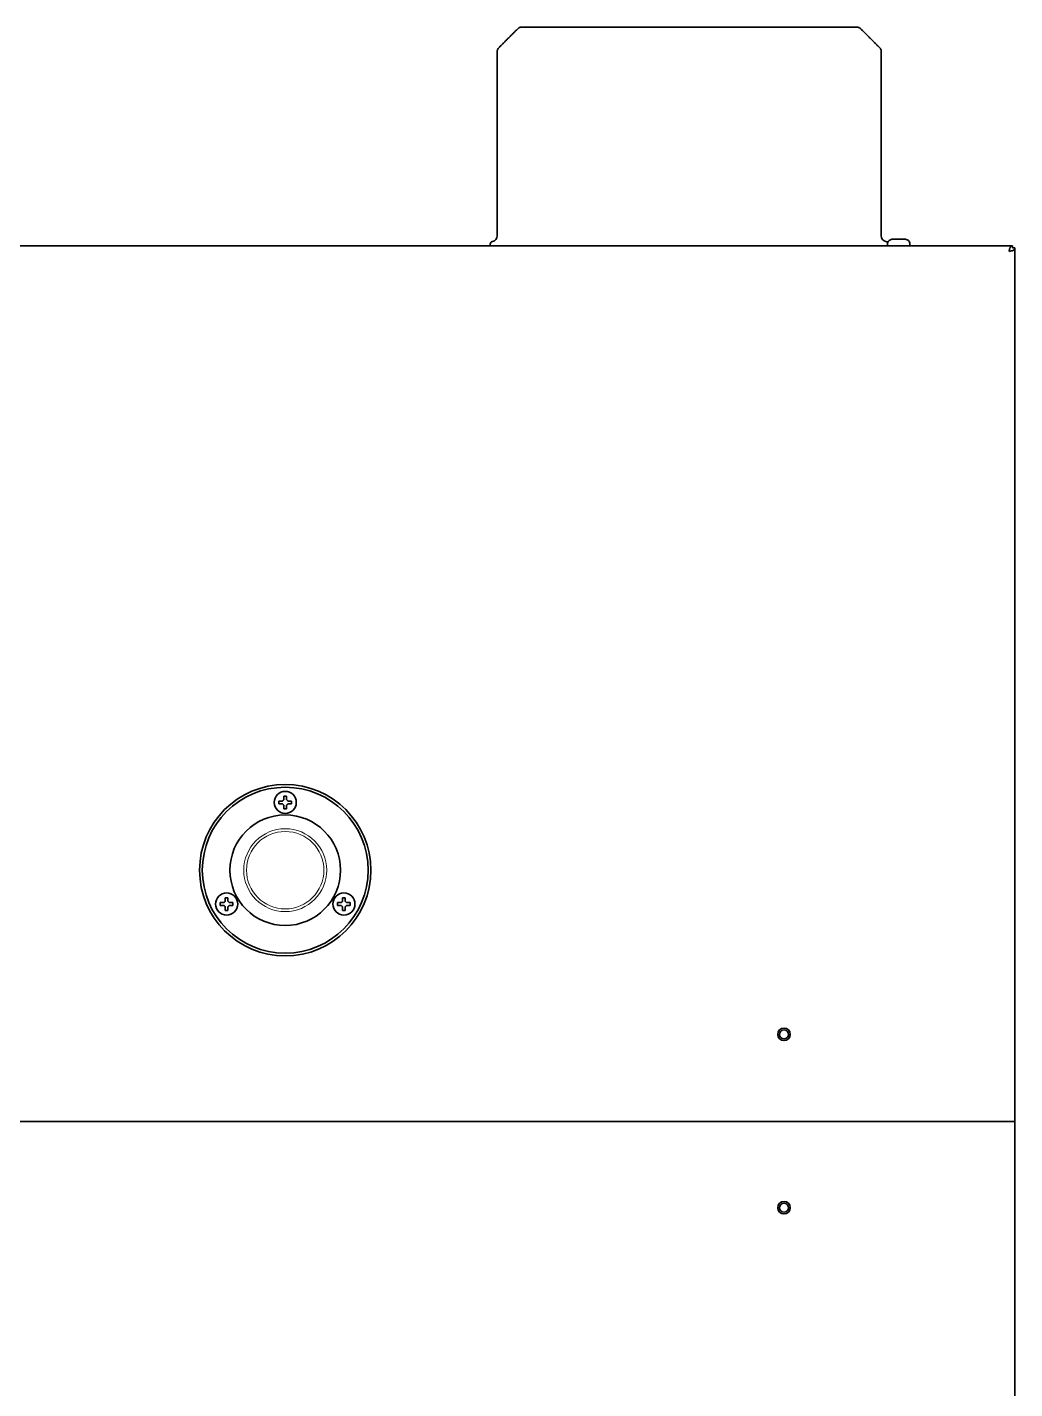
# Model space of a CAD drawing. Extents: x -760 to 4209, y 5795 to 10697.
# Drawn here: x 2354.2 to 2711.6, y 7275.7 to 7768.2 of the extents above; entities that cross this region are included whole.
import ezdxf

# ---------------------------------------------------------------- set-up
doc = ezdxf.new("R2010")
doc.units = 0
doc.header["$LTSCALE"] = 5
doc.layers.get('0').update_dxf_attribs({"linetype": 'CONTINUOUS', "lineweight": 0})
doc.layers.add('1', color=7, linetype='CONTINUOUS', true_color=0xffffff)

msp = doc.modelspace()

# ---------------------------------------------------------------- linework, layer by layer
for radius in [15, 14]:
    msp.add_circle((2447.55, 7463.3), radius)
at = {"layer": '1', "color": 7, "linetype": 'Continuous', "lineweight": 35}
for p, q in [((2533.08, 7768.22), (2654.43, 7768.22)), ((2524.25, 7699.26), (2524.25, 7704.65)), ((2663.25, 7704.65), (2663.25, 7699.26)), ((2524.25, 7692.72), (2524.25, 7699.26)), ((2663.25, 7699.26), (2663.25, 7692.72)), ((1849.7, 7689.2), (2710.41, 7689.2)), ((2521.75, 7689.73), (2521.75, 7689.76)), ((2521.75, 7689.2), (2521.75, 7689.73)), ((2665.55, 7690.16), (2665.55, 7689.2)), ((2667.06, 7691.5), (2672.04, 7691.5)), ((2673.55, 7689.2), (2673.55, 7690.16)), ((2710.41, 7689.2), (2710.75, 7689.2)), ((2710.75, 7688.4), (2710.75, 7689.2)), ((2710.75, 7688.4), (2711.55, 7688.4)), ((2711.55, 7688.4), (2711.55, 7688.06)), ((2711.55, 7688.06), (2711.55, 6688.54)), ((2447.05, 7490.1), (2447.55, 7490.1)), ((2447.55, 7490.1), (2448.05, 7490.1)), ((2447.55, 7485.5), (2447.05, 7485.5)), ((2448.05, 7485.5), (2447.55, 7485.5)), ((2425.84, 7453.35), (2426.34, 7453.35)), ((2426.34, 7453.35), (2426.84, 7453.35)), ((2468.27, 7453.35), (2468.77, 7453.35)), ((2468.77, 7453.35), (2469.27, 7453.35)), ((2426.34, 7448.75), (2425.84, 7448.75)), ((2426.84, 7448.75), (2426.34, 7448.75)), ((2468.77, 7448.75), (2468.27, 7448.75)), ((2469.27, 7448.75), (2468.77, 7448.75)), ((1848.55, 7372.4), (2711.55, 7372.4)), ((2711.55, 7372.4), (1848.55, 7372.4)), ((2594.26, 7372.4), (2654.05, 7372.4)), ((2654.05, 7372.4), (2594.26, 7372.4))]:
    msp.add_line(p, q, dxfattribs=at)
for centre, radius in [((2447.55, 7463.3), 31), ((2447.55, 7463.3), 30), ((2447.55, 7487.8), 4), ((2447.55, 7463.3), 20), ((2426.34, 7451.05), 4), ((2468.77, 7451.05), 4), ((2628.05, 7403.9), 2.25), ((2628.05, 7403.9), 1.6), ((2628.05, 7341.2), 2.25), ((2628.05, 7341.2), 1.6)]:
    msp.add_circle(centre, radius, dxfattribs=at)
for centre, radius, start, end in [((2522.75, 7689.76), 1, 99.5941, 180), ((2522.25, 7692.72), 2, 279.5941, 0), ((2665.25, 7692.72), 2, 180, 260.4059), ((2664.75, 7689.76), 1, 35.2027, 80.4059), ((2666.55, 7690.16), 1, 120, 180), ((2669.55, 7684.96), 7, 110.8372, 120), ((2669.55, 7684.96), 7, 60, 69.1628), ((2672.55, 7690.16), 1, 0, 60), ((2709.75, 7687.4), 0.25, 180, 270)]:
    msp.add_arc(centre, radius, start, end, dxfattribs=at)
for points, degree in [([(2531.67, 7767.64), (2524.84, 7760.81)], 1), ([(2655.84, 7767.64), (2662.67, 7760.81)], 1), ([(2709.75, 7687.15), (2709.81, 7687.15), (2709.86, 7687.16), (2709.9, 7687.18)], 3), ([(2445.25, 7487.3), (2445.25, 7487.47), (2445.25, 7487.8), (2445.25, 7488.14), (2445.25, 7488.3)], 3), ([(2446.55, 7487.3), (2446.5, 7487.3), (2446.39, 7487.3), (2446.23, 7487.3), (2446.07, 7487.3), (2445.92, 7487.3), (2445.76, 7487.3), (2445.61, 7487.3), (2445.44, 7487.3), (2445.32, 7487.3), (2445.25, 7487.3)], 3), ([(2446.55, 7488.3), (2446.58, 7488.33), (2446.63, 7488.38), (2446.71, 7488.45), (2446.78, 7488.52), (2446.85, 7488.59), (2446.92, 7488.66), (2446.99, 7488.73), (2447.03, 7488.78), (2447.05, 7488.8)], 3), ([(2447.05, 7486.8), (2447.03, 7486.83), (2446.98, 7486.87), (2446.91, 7486.94), (2446.84, 7487.02), (2446.77, 7487.09), (2446.7, 7487.16), (2446.63, 7487.23), (2446.58, 7487.28), (2446.55, 7487.3)], 3), ([(2447.05, 7488.8), (2447.05, 7488.86), (2447.05, 7488.96), (2447.05, 7489.13), (2447.05, 7489.28), (2447.05, 7489.44), (2447.05, 7489.59), (2447.05, 7489.75), (2447.05, 7489.91), (2447.05, 7490.04), (2447.05, 7490.1)], 3), ([(2448.05, 7488.8), (2448.08, 7488.78), (2448.13, 7488.73), (2448.2, 7488.66), (2448.27, 7488.59), (2448.34, 7488.52), (2448.41, 7488.45), (2448.48, 7488.37), (2448.53, 7488.33), (2448.55, 7488.3)], 3), ([(2448.55, 7487.3), (2448.53, 7487.28), (2448.48, 7487.22), (2448.4, 7487.15), (2448.33, 7487.08), (2448.26, 7487.01), (2448.19, 7486.94), (2448.12, 7486.87), (2448.08, 7486.83), (2448.05, 7486.8)], 3), ([(2448.05, 7486.8), (2448.05, 7486.75), (2448.05, 7486.64), (2448.05, 7486.48), (2448.05, 7486.32), (2448.05, 7486.16), (2448.05, 7486.01), (2448.05, 7485.86), (2448.05, 7485.69), (2448.05, 7485.57), (2448.05, 7485.5)], 3), ([(2448.55, 7488.3), (2448.61, 7488.3), (2448.72, 7488.3), (2448.88, 7488.3), (2449.04, 7488.3), (2449.19, 7488.3), (2449.35, 7488.3), (2449.5, 7488.3), (2449.67, 7488.3), (2449.79, 7488.3), (2449.85, 7488.3)], 3), ([(2449.85, 7488.3), (2449.85, 7488.14), (2449.85, 7487.8), (2449.85, 7487.47), (2449.85, 7487.3)], 3), ([(2425.34, 7451.55), (2425.36, 7451.58), (2425.41, 7451.63), (2425.49, 7451.7), (2425.56, 7451.77), (2425.63, 7451.84), (2425.7, 7451.91), (2425.77, 7451.98), (2425.81, 7452.03), (2425.84, 7452.05)], 3), ([(2425.84, 7452.05), (2425.84, 7452.11), (2425.84, 7452.21), (2425.84, 7452.38), (2425.84, 7452.53), (2425.84, 7452.69), (2425.84, 7452.84), (2425.84, 7453), (2425.84, 7453.16), (2425.84, 7453.29), (2425.84, 7453.35)], 3), ([(2426.84, 7452.05), (2426.86, 7452.03), (2426.91, 7451.98), (2426.98, 7451.91), (2427.05, 7451.84), (2427.12, 7451.77), (2427.19, 7451.7), (2427.27, 7451.62), (2427.31, 7451.58), (2427.34, 7451.55)], 3), ([(2467.77, 7451.55), (2467.8, 7451.58), (2467.85, 7451.63), (2467.92, 7451.7), (2468, 7451.77), (2468.07, 7451.84), (2468.13, 7451.91), (2468.2, 7451.98), (2468.25, 7452.03), (2468.27, 7452.05)], 3), ([(2468.27, 7452.05), (2468.27, 7452.11), (2468.27, 7452.21), (2468.27, 7452.38), (2468.27, 7452.53), (2468.27, 7452.69), (2468.27, 7452.84), (2468.27, 7453), (2468.27, 7453.16), (2468.27, 7453.29), (2468.27, 7453.35)], 3), ([(2469.27, 7452.05), (2469.3, 7452.03), (2469.34, 7451.98), (2469.42, 7451.91), (2469.49, 7451.84), (2469.56, 7451.77), (2469.63, 7451.7), (2469.7, 7451.62), (2469.75, 7451.58), (2469.77, 7451.55)], 3), ([(2424.04, 7450.55), (2424.04, 7450.72), (2424.04, 7451.05), (2424.04, 7451.39), (2424.04, 7451.55)], 3), ([(2425.34, 7450.55), (2425.28, 7450.55), (2425.17, 7450.55), (2425.01, 7450.55), (2424.85, 7450.55), (2424.7, 7450.55), (2424.55, 7450.55), (2424.39, 7450.55), (2424.22, 7450.55), (2424.1, 7450.55), (2424.04, 7450.55)], 3), ([(2425.84, 7450.05), (2425.81, 7450.08), (2425.77, 7450.12), (2425.69, 7450.19), (2425.62, 7450.27), (2425.55, 7450.34), (2425.48, 7450.41), (2425.41, 7450.48), (2425.36, 7450.53), (2425.34, 7450.55)], 3), ([(2427.34, 7450.55), (2427.31, 7450.53), (2427.26, 7450.47), (2427.19, 7450.4), (2427.11, 7450.33), (2427.04, 7450.26), (2426.98, 7450.19), (2426.91, 7450.12), (2426.86, 7450.08), (2426.84, 7450.05)], 3), ([(2426.84, 7450.05), (2426.84, 7450), (2426.84, 7449.89), (2426.84, 7449.73), (2426.84, 7449.57), (2426.84, 7449.41), (2426.84, 7449.26), (2426.84, 7449.11), (2426.84, 7448.94), (2426.84, 7448.82), (2426.84, 7448.75)], 3), ([(2427.34, 7451.55), (2427.39, 7451.55), (2427.5, 7451.55), (2427.66, 7451.55), (2427.82, 7451.55), (2427.98, 7451.55), (2428.13, 7451.55), (2428.28, 7451.55), (2428.45, 7451.55), (2428.57, 7451.55), (2428.64, 7451.55)], 3), ([(2428.64, 7451.55), (2428.64, 7451.39), (2428.64, 7451.05), (2428.64, 7450.72), (2428.64, 7450.55)], 3), ([(2466.47, 7450.55), (2466.47, 7450.72), (2466.47, 7451.05), (2466.47, 7451.39), (2466.47, 7451.55)], 3), ([(2467.77, 7450.55), (2467.72, 7450.55), (2467.61, 7450.55), (2467.45, 7450.55), (2467.29, 7450.55), (2467.13, 7450.55), (2466.98, 7450.55), (2466.83, 7450.55), (2466.66, 7450.55), (2466.54, 7450.55), (2466.47, 7450.55)], 3), ([(2468.27, 7450.05), (2468.25, 7450.08), (2468.2, 7450.12), (2468.13, 7450.19), (2468.06, 7450.27), (2467.99, 7450.34), (2467.92, 7450.41), (2467.84, 7450.48), (2467.8, 7450.53), (2467.77, 7450.55)], 3), ([(2469.77, 7450.55), (2469.75, 7450.53), (2469.7, 7450.47), (2469.62, 7450.4), (2469.55, 7450.33), (2469.48, 7450.26), (2469.41, 7450.19), (2469.34, 7450.12), (2469.3, 7450.08), (2469.27, 7450.05)], 3), ([(2469.27, 7450.05), (2469.27, 7450), (2469.27, 7449.89), (2469.27, 7449.73), (2469.27, 7449.57), (2469.27, 7449.41), (2469.27, 7449.26), (2469.27, 7449.11), (2469.27, 7448.94), (2469.27, 7448.82), (2469.27, 7448.75)], 3), ([(2469.77, 7451.55), (2469.83, 7451.55), (2469.93, 7451.55), (2470.1, 7451.55), (2470.26, 7451.55), (2470.41, 7451.55), (2470.56, 7451.55), (2470.72, 7451.55), (2470.89, 7451.55), (2471.01, 7451.55), (2471.07, 7451.55)], 3), ([(2471.07, 7451.55), (2471.07, 7451.39), (2471.07, 7451.05), (2471.07, 7450.72), (2471.07, 7450.55)], 3)]:
    msp.add_open_spline(points, degree=degree, dxfattribs=at)
for points, knots in [([(2531.67, 7767.64), (2531.76, 7767.73), (2531.86, 7767.81), (2532.08, 7767.96), (2532.2, 7768.02), (2532.44, 7768.12), (2532.56, 7768.16), (2532.82, 7768.21), (2532.95, 7768.22), (2533.08, 7768.22)], [0, 0, 0, 0, 0.25, 0.25, 0.5, 0.5, 0.75, 0.75, 1, 1, 1, 1]), ([(2655.84, 7767.64), (2655.75, 7767.73), (2655.65, 7767.81), (2655.43, 7767.96), (2655.31, 7768.02), (2655.07, 7768.12), (2654.95, 7768.16), (2654.69, 7768.21), (2654.56, 7768.22), (2654.43, 7768.22)], [0, 0, 0, 0, 0.25, 0.25, 0.5, 0.5, 0.75, 0.75, 1, 1, 1, 1]), ([(2524.25, 7759.39), (2524.25, 7759.52), (2524.27, 7759.66), (2524.32, 7759.91), (2524.36, 7760.04), (2524.46, 7760.28), (2524.52, 7760.4), (2524.66, 7760.61), (2524.75, 7760.72), (2524.84, 7760.81)], [0, 0, 0, 0, 0.25, 0.25, 0.5, 0.5, 0.75, 0.75, 1, 1, 1, 1]), ([(2524.25, 7704.65), (2524.25, 7704.99), (2524.25, 7705.33), (2524.25, 7706.02), (2524.25, 7706.36), (2524.25, 7707.03), (2524.25, 7707.37), (2524.25, 7707.88), (2524.25, 7708.04), (2524.25, 7708.38), (2524.25, 7708.54), (2524.25, 7709.38), (2524.25, 7710.03), (2524.25, 7711.34), (2524.25, 7711.98), (2524.25, 7713.88), (2524.25, 7715.13), (2524.25, 7717.55), (2524.25, 7718.73), (2524.25, 7721.04), (2524.25, 7722.17), (2524.25, 7724.37), (2524.25, 7725.44), (2524.25, 7727), (2524.25, 7727.52), (2524.25, 7728.16), (2524.25, 7728.28), (2524.25, 7728.54), (2524.25, 7728.91), (2524.25, 7729.78), (2524.25, 7730.5), (2524.25, 7731.45), (2524.25, 7732.85), (2524.25, 7734.17), (2524.25, 7735.87), (2524.25, 7736.69), (2524.25, 7739.06), (2524.25, 7740.53), (2524.25, 7742.06), (2524.25, 7742.23), (2524.25, 7742.57), (2524.25, 7742.73), (2524.25, 7743.23), (2524.25, 7743.55), (2524.25, 7744.49), (2524.25, 7745.09), (2524.25, 7746.24), (2524.25, 7746.79), (2524.25, 7747.85), (2524.25, 7748.35), (2524.25, 7749.31), (2524.25, 7749.78), (2524.25, 7750.66), (2524.25, 7751.08), (2524.25, 7751.88), (2524.25, 7752.27), (2524.25, 7753), (2524.25, 7753.35), (2524.25, 7754.35), (2524.25, 7754.94), (2524.25, 7756.02), (2524.25, 7756.49), (2524.25, 7757.33), (2524.25, 7757.7), (2524.25, 7758.09), (2524.25, 7758.16), (2524.25, 7758.27), (2524.25, 7758.3), (2524.25, 7758.37), (2524.25, 7758.4), (2524.25, 7758.56), (2524.25, 7758.68), (2524.25, 7758.88), (2524.25, 7758.97), (2524.25, 7759.13), (2524.25, 7759.19), (2524.25, 7759.29), (2524.25, 7759.33), (2524.25, 7759.38), (2524.25, 7759.39), (2524.25, 7759.39)], [0, 0, 0, 0, 0.007815, 0.007815, 0.015629, 0.015629, 0.023444, 0.023444, 0.027351, 0.027351, 0.031259, 0.031259, 0.046888, 0.046888, 0.062518, 0.062518, 0.093777, 0.093777, 0.125035, 0.125035, 0.156294, 0.156294, 0.187553, 0.187553, 0.203182, 0.203182, 0.20709, 0.20709, 0.210997, 0.218812, 0.234441, 0.234441, 0.250071, 0.28133, 0.28133, 0.312588, 0.312588, 0.375106, 0.375106, 0.382921, 0.382921, 0.390735, 0.390735, 0.406365, 0.406365, 0.437624, 0.437624, 0.468883, 0.468883, 0.500141, 0.500141, 0.5314, 0.5314, 0.562659, 0.562659, 0.593918, 0.593918, 0.625177, 0.625177, 0.687694, 0.687694, 0.750212, 0.750212, 0.81273, 0.81273, 0.828359, 0.828359, 0.836174, 0.836174, 0.843989, 0.843989, 0.875247, 0.875247, 0.906506, 0.906506, 0.937765, 0.937765, 0.969024, 0.969024, 1, 1, 1, 1]), ([(2663.25, 7759.39), (2663.25, 7759.52), (2663.24, 7759.66), (2663.19, 7759.91), (2663.15, 7760.04), (2663.05, 7760.28), (2662.99, 7760.4), (2662.85, 7760.61), (2662.76, 7760.72), (2662.67, 7760.81)], [0, 0, 0, 0, 0.25, 0.25, 0.5, 0.5, 0.75, 0.75, 1, 1, 1, 1]), ([(2663.25, 7759.39), (2663.25, 7759.39), (2663.25, 7759.38), (2663.25, 7759.33), (2663.25, 7759.29), (2663.25, 7759.19), (2663.25, 7759.13), (2663.25, 7758.97), (2663.25, 7758.89), (2663.25, 7758.58), (2663.25, 7758.33), (2663.25, 7757.71), (2663.25, 7757.35), (2663.25, 7756.72), (2663.25, 7756.5), (2663.25, 7756.02), (2663.25, 7755.77), (2663.25, 7754.97), (2663.25, 7754.37), (2663.25, 7753.36), (2663.25, 7753.01), (2663.25, 7752.45), (2663.25, 7752.17), (2663.25, 7751.82), (2663.25, 7751.67), (2663.25, 7751.57), (2663.25, 7751.52), (2663.25, 7750.65), (2663.25, 7749.75), (2663.25, 7748.29), (2663.25, 7747.78), (2663.25, 7746.72), (2663.25, 7746.17), (2663.25, 7745.02), (2663.25, 7744.42), (2663.25, 7743.17), (2663.25, 7742.53), (2663.25, 7741.17), (2663.25, 7740.47), (2663.25, 7739.01), (2663.25, 7738.24), (2663.25, 7737.25), (2663.25, 7737.05), (2663.25, 7736.74), (2663.25, 7736.64), (2663.25, 7736.44), (2663.25, 7735.92), (2663.25, 7735.4), (2663.25, 7734.12), (2663.25, 7733.24), (2663.25, 7731.87), (2663.25, 7731.41), (2663.25, 7730.46), (2663.25, 7729.98), (2663.25, 7728.52), (2663.25, 7727.52), (2663.25, 7725.44), (2663.25, 7724.36), (2663.25, 7723.11), (2663.25, 7722.97), (2663.25, 7722.69), (2663.25, 7722.55), (2663.25, 7722.13), (2663.25, 7721.28), (2663.25, 7720.42), (2663.25, 7718.67), (2663.25, 7717.48), (2663.25, 7715.05), (2663.25, 7713.81), (2663.25, 7711.92), (2663.25, 7711.28), (2663.25, 7709.99), (2663.25, 7709.33), (2663.25, 7708.51), (2663.25, 7708.35), (2663.25, 7708.02), (2663.25, 7707.85), (2663.25, 7707.35), (2663.25, 7707.02), (2663.25, 7706.35), (2663.25, 7706.01), (2663.25, 7705.33), (2663.25, 7704.99), (2663.25, 7704.65)], [0, 0, 0, 0, 0.030062, 0.030062, 0.06135, 0.06135, 0.092639, 0.092639, 0.123927, 0.123927, 0.186504, 0.186504, 0.24908, 0.24908, 0.280369, 0.280369, 0.311657, 0.311657, 0.374234, 0.374234, 0.405522, 0.405522, 0.421166, 0.428988, 0.432899, 0.432899, 0.43681, 0.43681, 0.499387, 0.499387, 0.530675, 0.530675, 0.561964, 0.561964, 0.593252, 0.593252, 0.62454, 0.62454, 0.655828, 0.655828, 0.687117, 0.687117, 0.694939, 0.694939, 0.69885, 0.69885, 0.702761, 0.718405, 0.718405, 0.749693, 0.749693, 0.765338, 0.765338, 0.780982, 0.780982, 0.81227, 0.81227, 0.843558, 0.843558, 0.847469, 0.847469, 0.85138, 0.85138, 0.859203, 0.874847, 0.874847, 0.906135, 0.906135, 0.937423, 0.937423, 0.953068, 0.953068, 0.968712, 0.968712, 0.972623, 0.972623, 0.976534, 0.976534, 0.984356, 0.984356, 0.992178, 0.992178, 1, 1, 1, 1]), ([(2709.53, 7687.55), (2709.57, 7687.66), (2709.6, 7687.77), (2709.68, 7687.99), (2709.71, 7688.09), (2709.79, 7688.29), (2709.82, 7688.39), (2709.9, 7688.57), (2709.93, 7688.65), (2710.01, 7688.8), (2710.04, 7688.87), (2710.12, 7688.99), (2710.16, 7689.04), (2710.23, 7689.12), (2710.27, 7689.15), (2710.34, 7689.19), (2710.38, 7689.2), (2710.41, 7689.2)], [0, 0, 0, 0, 0.125, 0.125, 0.25, 0.25, 0.375, 0.375, 0.5, 0.5, 0.625, 0.625, 0.75, 0.75, 0.875, 0.875, 1, 1, 1, 1]), ([(2709.5, 7687.4), (2709.5, 7687.41), (2709.5, 7687.41), (2709.51, 7687.42), (2709.51, 7687.44), (2709.51, 7687.45), (2709.51, 7687.46), (2709.51, 7687.47), (2709.51, 7687.48), (2709.51, 7687.49), (2709.51, 7687.5), (2709.52, 7687.51), (2709.52, 7687.52), (2709.52, 7687.53), (2709.53, 7687.54), (2709.53, 7687.55), (2709.53, 7687.55)], [0, 0, 0, 0, 0.073473, 0.146486, 0.219075, 0.291275, 0.363122, 0.434652, 0.505902, 0.57691, 0.647713, 0.71835, 0.788858, 0.859277, 0.929644, 1, 1, 1, 1]), ([(2709.9, 7687.18), (2710.13, 7687.25), (2710.35, 7687.32), (2710.75, 7687.47), (2710.93, 7687.54), (2711.23, 7687.69), (2711.35, 7687.77), (2711.51, 7687.91), (2711.55, 7687.99), (2711.55, 7688.06)], [0, 0, 0, 0, 0.25, 0.25, 0.5, 0.5, 0.75, 0.75, 1, 1, 1, 1]), ([(2445.25, 7488.3), (2445.46, 7488.3), (2445.67, 7488.3), (2445.99, 7488.3), (2446.1, 7488.3), (2446.33, 7488.3), (2446.44, 7488.3), (2446.55, 7488.3)], [0, 0, 0, 0, 0.5, 0.5, 0.75, 0.75, 1, 1, 1, 1]), ([(2447.05, 7485.5), (2447.05, 7485.7), (2447.05, 7485.91), (2447.05, 7486.24), (2447.05, 7486.35), (2447.05, 7486.57), (2447.05, 7486.69), (2447.05, 7486.8)], [0, 0, 0, 0, 0.5, 0.5, 0.75, 0.75, 1, 1, 1, 1]), ([(2448.05, 7490.1), (2448.05, 7489.9), (2448.05, 7489.69), (2448.05, 7489.36), (2448.05, 7489.25), (2448.05, 7489.03), (2448.05, 7488.92), (2448.05, 7488.8)], [0, 0, 0, 0, 0.5, 0.5, 0.75, 0.75, 1, 1, 1, 1]), ([(2449.85, 7487.3), (2449.65, 7487.3), (2449.44, 7487.3), (2449.12, 7487.3), (2449.01, 7487.3), (2448.78, 7487.3), (2448.67, 7487.3), (2448.55, 7487.3)], [0, 0, 0, 0, 0.5, 0.5, 0.75, 0.75, 1, 1, 1, 1]), ([(2426.84, 7453.35), (2426.84, 7453.15), (2426.84, 7452.94), (2426.84, 7452.61), (2426.84, 7452.5), (2426.84, 7452.28), (2426.84, 7452.17), (2426.84, 7452.05)], [0, 0, 0, 0, 0.5, 0.5, 0.75, 0.75, 1, 1, 1, 1]), ([(2469.27, 7453.35), (2469.27, 7453.15), (2469.27, 7452.94), (2469.27, 7452.61), (2469.27, 7452.5), (2469.27, 7452.28), (2469.27, 7452.17), (2469.27, 7452.05)], [0, 0, 0, 0, 0.5, 0.5, 0.75, 0.75, 1, 1, 1, 1]), ([(2424.04, 7451.55), (2424.24, 7451.55), (2424.45, 7451.55), (2424.77, 7451.55), (2424.89, 7451.55), (2425.11, 7451.55), (2425.22, 7451.55), (2425.34, 7451.55)], [0, 0, 0, 0, 0.5, 0.5, 0.75, 0.75, 1, 1, 1, 1]), ([(2425.84, 7448.75), (2425.84, 7448.95), (2425.84, 7449.16), (2425.84, 7449.49), (2425.84, 7449.6), (2425.84, 7449.82), (2425.84, 7449.94), (2425.84, 7450.05)], [0, 0, 0, 0, 0.5, 0.5, 0.75, 0.75, 1, 1, 1, 1]), ([(2428.64, 7450.55), (2428.43, 7450.55), (2428.22, 7450.55), (2427.9, 7450.55), (2427.79, 7450.55), (2427.57, 7450.55), (2427.45, 7450.55), (2427.34, 7450.55)], [0, 0, 0, 0, 0.5, 0.5, 0.75, 0.75, 1, 1, 1, 1]), ([(2466.47, 7451.55), (2466.68, 7451.55), (2466.89, 7451.55), (2467.21, 7451.55), (2467.32, 7451.55), (2467.54, 7451.55), (2467.66, 7451.55), (2467.77, 7451.55)], [0, 0, 0, 0, 0.5, 0.5, 0.75, 0.75, 1, 1, 1, 1]), ([(2468.27, 7448.75), (2468.27, 7448.95), (2468.27, 7449.16), (2468.27, 7449.49), (2468.27, 7449.6), (2468.27, 7449.82), (2468.27, 7449.94), (2468.27, 7450.05)], [0, 0, 0, 0, 0.5, 0.5, 0.75, 0.75, 1, 1, 1, 1]), ([(2471.07, 7450.55), (2470.87, 7450.55), (2470.66, 7450.55), (2470.33, 7450.55), (2470.22, 7450.55), (2470, 7450.55), (2469.89, 7450.55), (2469.77, 7450.55)], [0, 0, 0, 0, 0.5, 0.5, 0.75, 0.75, 1, 1, 1, 1])]:
    msp.add_open_spline(points, degree=3, knots=knots, dxfattribs=at)

doc.saveas('drawing.dxf')
